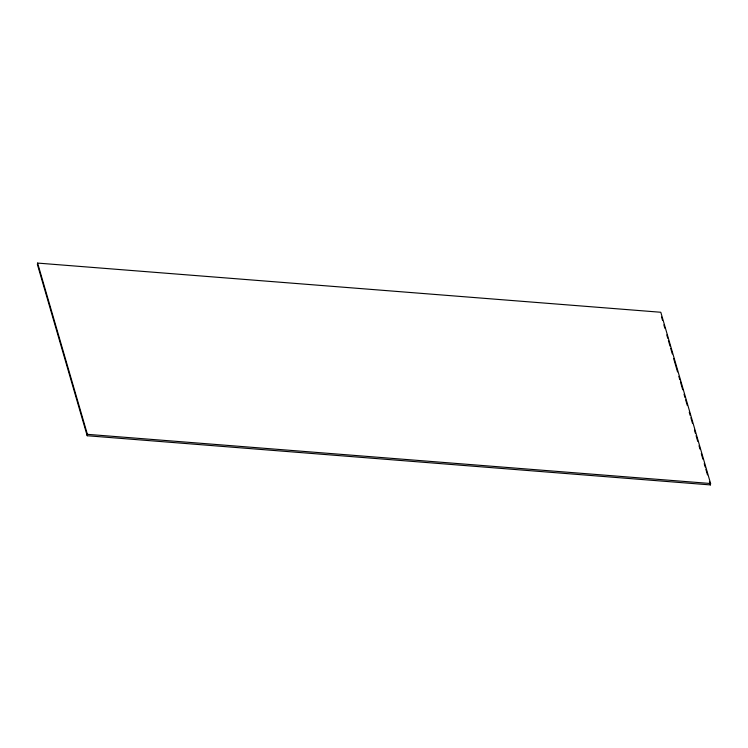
<?xml version="1.0" encoding="UTF-8"?>
<svg xmlns="http://www.w3.org/2000/svg" width="748" height="748" viewBox="0 0 748 748"><rect width="100%" height="100%" fill="white"/><g stroke="black" fill="none" stroke-linecap="round" stroke-linejoin="round"><path stroke-width="1.12" d="M37.596 263.081L37.4 264.483L87.198 435.738L710.404 484.919L710.6 483.517L660.802 312.262L37.596 263.081L87.394 434.336L87.198 435.738M87.394 434.336L710.6 483.517M661.578 317.021L662.56 320.378M663.859 324.856L664.832 328.213M666.786 334.926L667.768 338.292M668.413 340.527L670.04 346.128M670.694 348.362L672.321 353.963M673.621 358.432L677.529 371.868M678.829 376.347L679.81 379.704M680.456 381.938L682.737 389.773M684.037 394.252L685.018 397.609M685.664 399.853L687.29 405.444M689.245 412.167L690.226 415.523M690.871 417.758L692.498 423.359M694.453 430.072L695.434 433.429M696.079 435.673L697.706 441.264M699.015 445.743L699.988 449.099M701.287 453.578L702.914 459.179M704.223 463.648L705.196 467.014M705.85 469.248L707.477 474.849M709.431 481.562L710.404 484.919"/></g></svg>
